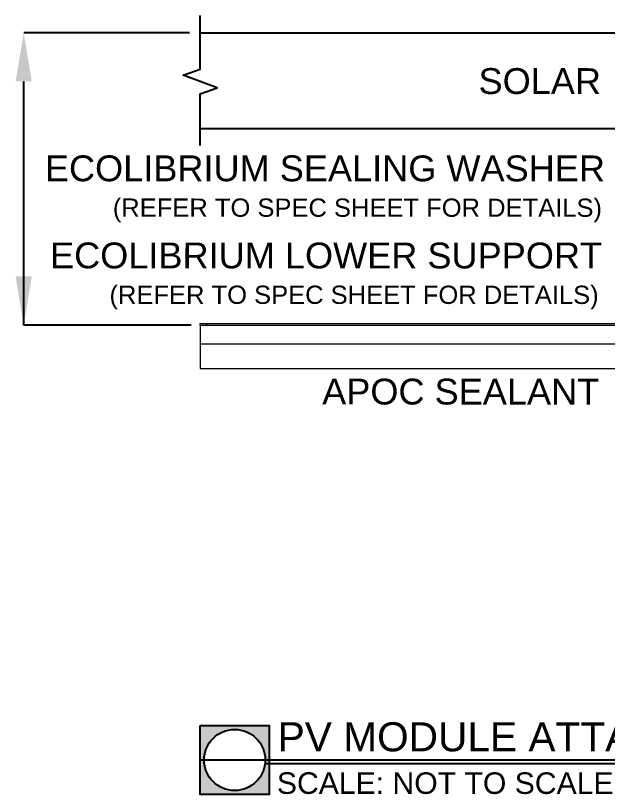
# Model space of a CAD drawing. Header units: feet. Extents: x 873 to 1463, y 2730 to 2935.
# Drawn here: x 1163.1 to 1264.4, y 2729.8 to 2863.1 of the extents above; entities that cross this region are included whole.
import ezdxf

# ---------------------------------------------------------------- set-up
doc = ezdxf.new("R2010")
doc.units = ezdxf.units.FT
doc.header["$MEASUREMENT"] = 0
doc.linetypes.add('HIDDEN', pattern=[0.375, 0.25, -0.125])
doc.styles.add('TITLE BBLOCK TEXT', font='ARIALUNI.TTF')

msp = doc.modelspace()

# ---------------------------------------------------------------- hatches: boundary and pattern name
h = msp.add_hatch(color=6)
h.dxf.hatch_style = 1
h.paths.add_polyline_path([(1206.5, 2741.62), (1194.71, 2741.62), (1194.71, 2729.83), (1206.5, 2729.83)])
h.paths.add_polyline_path([(1205.84, 2735.73, -1), (1195.37, 2735.73, -1)], flags=16)

# ---------------------------------------------------------------- linework, layer by layer
at = {"color": 1}
for p, q in [((1192.88, 2860.19), (1164.53, 2860.19)), ((1164.53, 2810.15), (1164.53, 2851.86)), ((1193.17, 2810.15), (1164.53, 2810.15))]:
    msp.add_line(p, q, dxfattribs=at)
at = {"color": 6}
for p, q in [((1194.71, 2860.19), (1296.34, 2860.19)), ((1194.71, 2843.83), (1411.72, 2843.83)), ((1194.71, 2735.73), (1399.91, 2735.73))]:
    msp.add_line(p, q, dxfattribs=at)
at = {"color": 7, "linetype": 'Continuous', "lineweight": 15}
for p, q in [((1194.71, 2810.15), (1194.71, 2810.42)), ((1194.71, 2810.42), (1195.77, 2810.42)), ((1194.71, 2810.15), (1194.71, 2806.97)), ((1194.71, 2810.15), (1411.72, 2810.15)), ((1195.77, 2810.42), (1195.77, 2810.15)), ((1195.77, 2810.42), (1410.66, 2810.42)), ((1195.77, 2810.15), (1410.66, 2810.15)), ((1194.71, 2806.97), (1411.72, 2806.97)), ((1194.71, 2806.97), (1194.71, 2802.74)), ((1194.71, 2802.74), (1411.72, 2802.74))]:
    msp.add_line(p, q, dxfattribs=at)
at = {"color": 7, "linetype": 'HIDDEN', "lineweight": 0}
msp.add_line((1195.77, 2810.15), (1195.77, 2810.42), dxfattribs=at)
at = {"color": 251, "linetype": 'Continuous'}
msp.add_line((1205.84, 2735.14), (1399.91, 2735.14), dxfattribs=at)
at = {"color": 7, "linetype": 'Continuous', "flags": 128}
msp.add_lwpolyline([(1194.71, 2840.89), (1194.71, 2849.73), (1197.63, 2850.79), (1191.79, 2852.92), (1194.71, 2853.98), (1194.71, 2863.14)], dxfattribs=at)
at = {"color": 6}
msp.add_lwpolyline([(1194.71, 2741.62), (1206.5, 2741.62), (1206.5, 2729.83), (1194.71, 2729.83)], close=True, dxfattribs=at)
msp.add_circle((1200.61, 2735.73), 5.23, dxfattribs=at)
at = {"color": 1}
for points in [[(1163.14, 2851.86), (1165.92, 2851.86), (1164.53, 2860.19)], [(1163.14, 2818.48), (1165.92, 2818.48), (1164.53, 2810.15)]]:
    msp.add_solid(points, dxfattribs=at)

# ---------------------------------------------------------------- texts
at = {"color": 7, "attachment_point": 1, "rotation": 359.9886, "style": 'TITLE BBLOCK TEXT'}
for s, insert, char_height, width in [('\\A1;\\pt646.82;SOLAR', (1242.32, 2854.14), 4.4236, 111.7592), ('\\A1;\\pi8.3833,t655.2;ECOLIBRIUM SEALING WASHER \\P\\pi20.002,t666.82;{\\H0.7063x;(REFER TO SPEC SHEET FOR DETAILS)}', (1159.77, 2839.21), 4.4236, 103.6298), ('\\A1;\\pi12.281,t659.1;ECOLIBRIUM LOWER SUPPORT\\P\\pi22.454,t669.28;{\\H0.7063x;(REFER TO SPEC SHEET FOR DETAILS)}', (1156.75, 2824.3), 4.4236, 106.0821), ('\\A1;\\pi58.825,t705.65;APOC SEALANT', (1156.75, 2801.01), 4.4236, 106.0821), ('PV MODULE ATTACHMENT ON ASPHALT SHINGLE ROOF', (1207.97, 2742.19), 4.9766, 204.3044), ('SCALE: NOT TO SCALE', (1207.83, 2733.62), 3.6907, 80.1638)]:
    msp.add_mtext(s, dxfattribs=dict(at, insert=insert, char_height=char_height, width=width))

doc.saveas('drawing.dxf')
